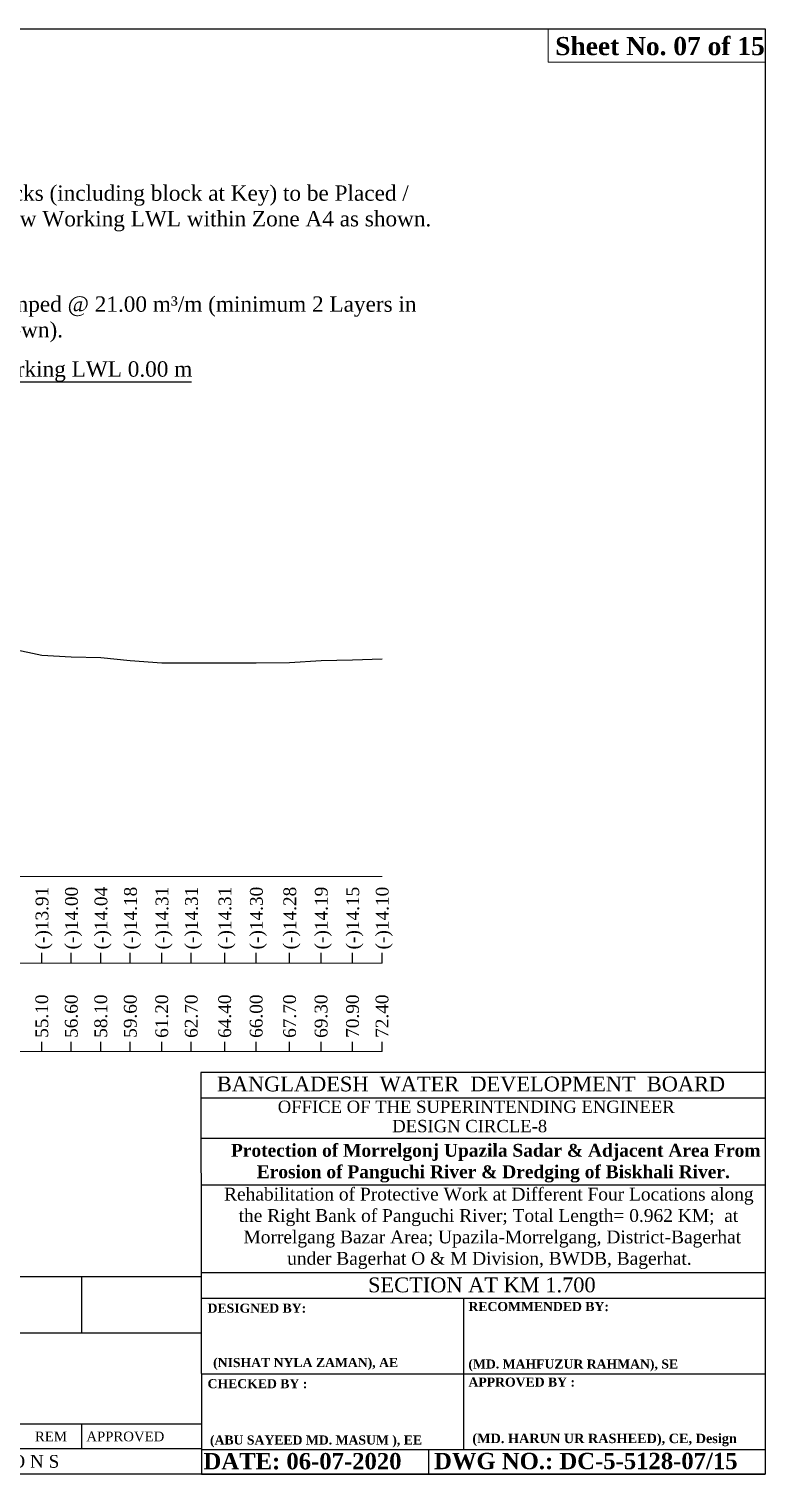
# Model space of a CAD drawing. Header units: metres. Extents: x -2434 to 11656, y -15288 to 8109.
# Drawn here: x 3033.1 to 3070.5, y -11685.1 to -11611.6 of the extents above; entities that cross this region are included whole.
import ezdxf
from ezdxf.enums import TextEntityAlignment as Align

# ---------------------------------------------------------------- set-up
doc = ezdxf.new("R2010")
doc.units = ezdxf.units.M
doc.layers.add('LINE', color=7, linetype='Continuous')
doc.styles.add('Kazi_T_H', font='timesbd.ttf')
doc.styles.get("Standard").update_dxf_attribs({"font": 'times.ttf'})

msp = doc.modelspace()

# ---------------------------------------------------------------- linework, layer by layer
at = {"color": 0, "linetype": 'Continuous', "lineweight": -3, "ltscale": 0.5}
for p, q in [((3029.67956, -11629.548834), (3041.349864, -11629.548834)), ((3041.827153, -11664.69453), (3041.861653, -11685.13098)), ((3041.861653, -11685.13098), (3070.509887, -11685.13098))]:
    msp.add_line(p, q, dxfattribs=at)
at = {"color": 0, "lineweight": 18, "ltscale": 0.18}
for p, q in [((2970.262333, -11654.729893), (3051.034377, -11654.729893)), ((2970.262333, -11659.156515), (3051.034377, -11659.138038)), ((2970.262183, -11663.635144), (3051.034377, -11663.635144))]:
    msp.add_line(p, q, dxfattribs=at)
at = {"color": 0, "lineweight": -2}
for p, q in [((3033.734377, -11659.116842), (3033.734377, -11658.616842)), ((3033.734377, -11659.135721), (3033.734377, -11658.635721)), ((3035.234377, -11659.116842), (3035.234377, -11658.616842)), ((3035.234377, -11659.135721), (3035.234377, -11658.635721)), ((3036.734377, -11659.116842), (3036.734377, -11658.616842)), ((3036.734377, -11659.135721), (3036.734377, -11658.635721)), ((3038.234377, -11659.116842), (3038.234377, -11658.616842)), ((3038.234377, -11659.135721), (3038.234377, -11658.635721)), ((3039.834377, -11659.116842), (3039.834377, -11658.616842)), ((3039.834377, -11659.135721), (3039.834377, -11658.635721)), ((3041.334377, -11659.116842), (3041.334377, -11658.616842)), ((3041.334377, -11659.135721), (3041.334377, -11658.635721)), ((3043.034377, -11659.116842), (3043.034377, -11658.616842)), ((3043.034377, -11659.135721), (3043.034377, -11658.635721)), ((3044.634377, -11659.116842), (3044.634377, -11658.616842)), ((3044.634377, -11659.135721), (3044.634377, -11658.635721)), ((3046.334377, -11659.116842), (3046.334377, -11658.616842)), ((3046.334377, -11659.135721), (3046.334377, -11658.635721)), ((3047.934377, -11659.116842), (3047.934377, -11658.616842)), ((3047.934377, -11659.135721), (3047.934377, -11658.635721)), ((3049.534377, -11659.116842), (3049.534377, -11658.616842)), ((3049.534377, -11659.135721), (3049.534377, -11658.635721)), ((3051.034377, -11659.116842), (3051.034377, -11658.616842)), ((3051.034377, -11659.135721), (3051.034377, -11658.635721)), ((3033.734377, -11663.635144), (3033.734377, -11663.135144)), ((3035.234377, -11663.635144), (3035.234377, -11663.135144)), ((3036.734377, -11663.635144), (3036.734377, -11663.135144)), ((3038.234377, -11663.635144), (3038.234377, -11663.135144)), ((3039.834377, -11663.635144), (3039.834377, -11663.135144)), ((3041.334377, -11663.635144), (3041.334377, -11663.135144)), ((3043.034377, -11663.635144), (3043.034377, -11663.135144)), ((3044.634377, -11663.635144), (3044.634377, -11663.135144)), ((3046.334377, -11663.635144), (3046.334377, -11663.135144)), ((3047.934377, -11663.635144), (3047.934377, -11663.135144)), ((3049.534377, -11663.635144), (3049.534377, -11663.135144)), ((3051.034377, -11663.635144), (3051.034377, -11663.135144))]:
    msp.add_line(p, q, dxfattribs=at)
at = {"color": 6, "linetype": 'Continuous', "lineweight": -3, "ltscale": 0.5}
msp.add_lwpolyline([(3032.234377, -11643.138834), (3033.734377, -11643.458834), (3035.234377, -11643.548834), (3036.734377, -11643.588834), (3038.234377, -11643.728834), (3039.834377, -11643.858834), (3043.034377, -11643.858834), (3044.634377, -11643.848834), (3046.334377, -11643.828834), (3047.934377, -11643.738834), (3049.534377, -11643.698834), (3051.034377, -11643.648834)], dxfattribs=at)
at = {"layer": 'LINE', "color": 0, "linetype": 'ByBlock', "lineweight": -3, "ltscale": 0.5}
for p, q in [((3070.473314, -11664.69453), (3041.82508, -11664.69453)), ((3070.473314, -11666.004005), (3041.82508, -11666.004005)), ((3070.473314, -11668.060293), (3041.82508, -11668.060293)), ((3070.509887, -11670.436432), (3041.861653, -11670.436432)), ((3041.861653, -11675.098082), (3019.903663, -11675.098082)), ((3035.752559, -11675.098082), (3035.752559, -11677.955816)), ((3070.509887, -11674.892788), (3041.861653, -11674.892788)), ((3070.509887, -11676.189545), (3041.861653, -11676.189545)), ((3055.197817, -11683.878275), (3055.197817, -11676.189545)), ((3041.861653, -11677.955816), (3019.903663, -11677.955816)), ((3041.861653, -11680.03391), (3070.509887, -11680.03391)), ((3041.861653, -11682.594942), (3019.903663, -11682.594942)), ((3035.752559, -11682.594942), (3035.752559, -11683.837493)), ((3041.861653, -11683.837493), (3019.903663, -11683.837493)), ((3041.861653, -11683.878275), (3070.509887, -11683.878275)), ((3053.420374, -11685.13098), (3053.420374, -11683.878275))]:
    msp.add_line(p, q, dxfattribs=at)
msp.add_lwpolyline([(2963.724572, -11611.597801), (3070.509887, -11611.597801), (3070.509887, -11685.13098), (2963.724572, -11685.13098)], close=True, dxfattribs=at)
at = {"layer": 'LINE', "color": 7, "lineweight": 13, "ltscale": 0.5}
msp.add_lwpolyline([(3070.509887, -11611.597801), (3059.481104, -11611.597801), (3059.481104, -11613.294951), (3070.509887, -11613.294951)], close=True, dxfattribs=at)

# ---------------------------------------------------------------- texts
at = {"color": 0, "lineweight": -2}
for s, p in [('(-)13.91', (3034.069874, -11658.435721)), ('(-)14.00', (3035.569874, -11658.435721)), ('(-)14.04', (3037.069874, -11658.435721)), ('(-)14.18', (3038.569874, -11658.435721)), ('(-)14.31', (3040.169874, -11658.435721)), ('(-)14.31', (3041.669874, -11658.435721)), ('(-)14.31', (3043.369874, -11658.435721)), ('(-)14.30', (3044.969874, -11658.435721)), ('(-)14.28', (3046.669874, -11658.435721)), ('(-)14.19', (3048.269874, -11658.435721)), ('(-)14.15', (3049.869874, -11658.435721)), ('(-)14.10', (3051.369874, -11658.435721)), ('55.10', (3034.059377, -11662.935144)), ('56.60', (3035.559377, -11662.935144)), ('58.10', (3037.059377, -11662.935144)), ('59.60', (3038.559377, -11662.935144)), ('61.20', (3040.159377, -11662.935144)), ('62.70', (3041.659377, -11662.935144)), ('64.40', (3043.359377, -11662.935144)), ('66.00', (3044.959377, -11662.935144)), ('67.70', (3046.659377, -11662.935144)), ('69.30', (3048.259377, -11662.935144)), ('70.90', (3049.859377, -11662.935144)), ('72.40', (3051.359377, -11662.935144))]:
    msp.add_text(s, height=0.65, rotation=90, dxfattribs=at).set_placement(p)
at = {"layer": 'LINE', "color": 0, "linetype": 'ByBlock', "lineweight": -3, "ltscale": 0.5}
for s, height, p in [('BANGLADESH  WATER  DEVELOPMENT  BOARD', 0.75288221, (3055.557933, -11665.657002)), ('OFFICE OF THE SUPERINTENDING ENGINEER', 0.62795232, (3055.822618, -11666.755114)), ('DESIGN CIRCLE-8', 0.62795232, (3055.492042, -11667.737259)), ('SECTION AT KM 1.700', 0.75354278, (3056.109928, -11675.880898)), ('R E V I S I O N S', 0.64674326, (3031.098688, -11684.807608))]:
    msp.add_text(s, height=height, dxfattribs=at).set_placement(p, align=Align.CENTER)
at = {"layer": 'LINE', "color": 0, "linetype": 'ByBlock', "lineweight": -3, "ltscale": 0.5, "style": 'Kazi_T_H'}
for s, height, p in [('DESIGNED BY:', 0.46132381, (3042.164049, -11676.917821)), ('RECOMMENDED BY:', 0.46132381, (3055.428479, -11676.835398)), ('(NISHAT NYLA ZAMAN), AE', 0.46132381, (3042.445954, -11679.686117)), ('(MD. MAHFUZUR RAHMAN), SE ', 0.46132381, (3055.424344, -11679.759305)), ('CHECKED BY :', 0.46132381, (3042.164049, -11680.762186)), ('APPROVED BY :', 0.46132381, (3055.428479, -11680.679764)), ('(ABU SAYEED MD. MASUM ), EE', 0.46132381, (3042.285846, -11683.626768)), ('DATE: 06-07-2020', 0.83038286, (3041.956943, -11684.889025)), ('DWG NO.: DC-5-5128-07/15', 0.83038286, (3053.677266, -11684.880644))]:
    msp.add_text(s, height=height, dxfattribs=at).set_placement(p)
at = {"layer": 'LINE', "color": 0, "linetype": 'ByBlock', "lineweight": -3, "ltscale": 0.5}
for s, p in [('REM', (3033.387422, -11683.464728)), ('APPROVED', (3036.001069, -11683.464728))]:
    msp.add_text(s, height=0.4970205, dxfattribs=at).set_placement(p)
at = {"layer": 'LINE', "color": 7, "lineweight": 13, "ltscale": 0.5, "attachment_point": 1}
for s, insert, char_height, width in [('{\\fTimes New Roman|b1|i0|c0|p18;Sheet No. 07 of 15}', (3059.840174, -11612.009931), 0.92339122, 11.41515482), ('AdditionalAssorted 2 Layers (minimum) C.C Blocks (including block at Key) to be Placed / dumped @ 21.00 {\\C0;m³/m} (excluding void) at or below Working LWL within Zone A4 as shown. \\P450 x 450 x 450 ---------60 % by volume\\P350 x 350 x 350 ---------40 % by volume', (3008.776587, -11619.559362), 0.781767752, 46.36736549), ('Working LWL 0.00 m', (3030.760969, -11628.51182), 0.78176775, 30.04400339)]:
    msp.add_mtext(s, dxfattribs=dict(at, insert=insert, char_height=char_height, width=width))
at = {"layer": 'LINE', "color": 0, "linetype": 'ByBlock', "lineweight": -3, "ltscale": 0.5}
for s, insert, char_height, width, attachment_point in [('Additional 200 Kg Sand Filled Geo-bag to be dumped @ 21.00 m³/m ({\\C7;minimum} 2 Layers in zone-A4 &  {\\C7;minimum} 5 Layers in zone-B4 as shown).', (3009.105141, -11625.208367), 0.781767752, 44.3343089, 1), ('{\\fTimes New Roman|b1|i0|c0|p18; Protection of Morrelgonj Upazila Sadar & Adjacent Area From \\PErosion of Panguchi River & Dredging of Biskhali River.}', (3056.691738, -11668.330594), 0.6536664, 42.24540493, 2), ('         Rehabilitation of Protective Work at Different Four Locations along  \\P            the Right Bank of Panguchi River; Total Length= 0.962 KM;  at  \\P             Morrelgang Bazar Area; Upazila-Morrelgang, District-Bagerhat   \\P                      under Bagerhat O & M Division, BWDB, Bagerhat.', (3040.781037, -11670.558208), 0.6536664, 28.5653252, 1)]:
    msp.add_mtext(s, dxfattribs=dict(at, insert=insert, char_height=char_height, width=width, attachment_point=attachment_point))
at = {"layer": 'LINE', "color": 0, "linetype": 'ByBlock', "lineweight": -3, "ltscale": 0.5, "insert": (3062.35064, -11683.074496), "char_height": 0.4799087, "width": 14.30564605, "attachment_point": 2, "style": 'Kazi_T_H'}
msp.add_mtext('(MD. HARUN UR RASHEED), CE, Design', dxfattribs=at)

doc.saveas('drawing.dxf')
